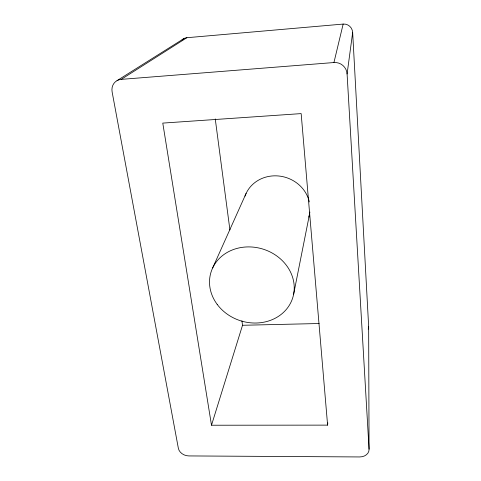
<?xml version="1.0" encoding="UTF-8"?>
<svg xmlns="http://www.w3.org/2000/svg" width="481" height="481" viewBox="0 0 481 481"><rect width="100%" height="100%" fill="white"/><g stroke="black" fill="none" stroke-linecap="round" stroke-linejoin="round"><path stroke-width="0.72" d="M327.603 425.126L301.16 113.606L162.776 123.1L211.496 425.228L327.603 425.126L327.783 422.895M186.868 37.716L121.206 79.377A12.175 10.871 51 0 0 112.127 91.955L178.367 448.334A9.476 7.353 18.4 0 0 188.883 455.928L359.65 456.95A9.939 7.846 6.9 0 0 369.059 449.158L347.09 73.984L352.663 32.48A9.205 8.917 -66.6 0 0 343.157 24.074L186.868 37.716A8.941 8.279 60.5 0 0 182.034 39.989M293.59 294.438L309.523 214.225M347.09 73.984A12.41 12.272 -47.1 0 0 333.94 62.536L343.157 24.074M211.496 425.228L242.52 325.276L241.931 320.809M212.668 267.929L246.104 193.416M117.057 80.616L183.76 38.672M121.206 79.377L333.94 62.536M242.52 325.276L319.15 323.521M215.254 118.933L229.918 229.924M352.663 32.48L368.656 326.617L369.059 449.158M368.656 326.617A7.618 6.536 4.7 0 1 368.212 329.13M244.985 196.152A33.586 31.037 17.7 0 1 278.415 175.968A33.586 31.037 17.7 0 1 309.343 201.954M309.872 212.037A33.586 31.037 17.7 0 1 308.796 217.087M217.165 304.353A42.821 37.548 17.7 0 0 290.259 303.655A42.821 37.548 17.7 0 0 248.214 246.903A42.821 37.548 17.7 0 0 217.165 304.353"/></g></svg>
